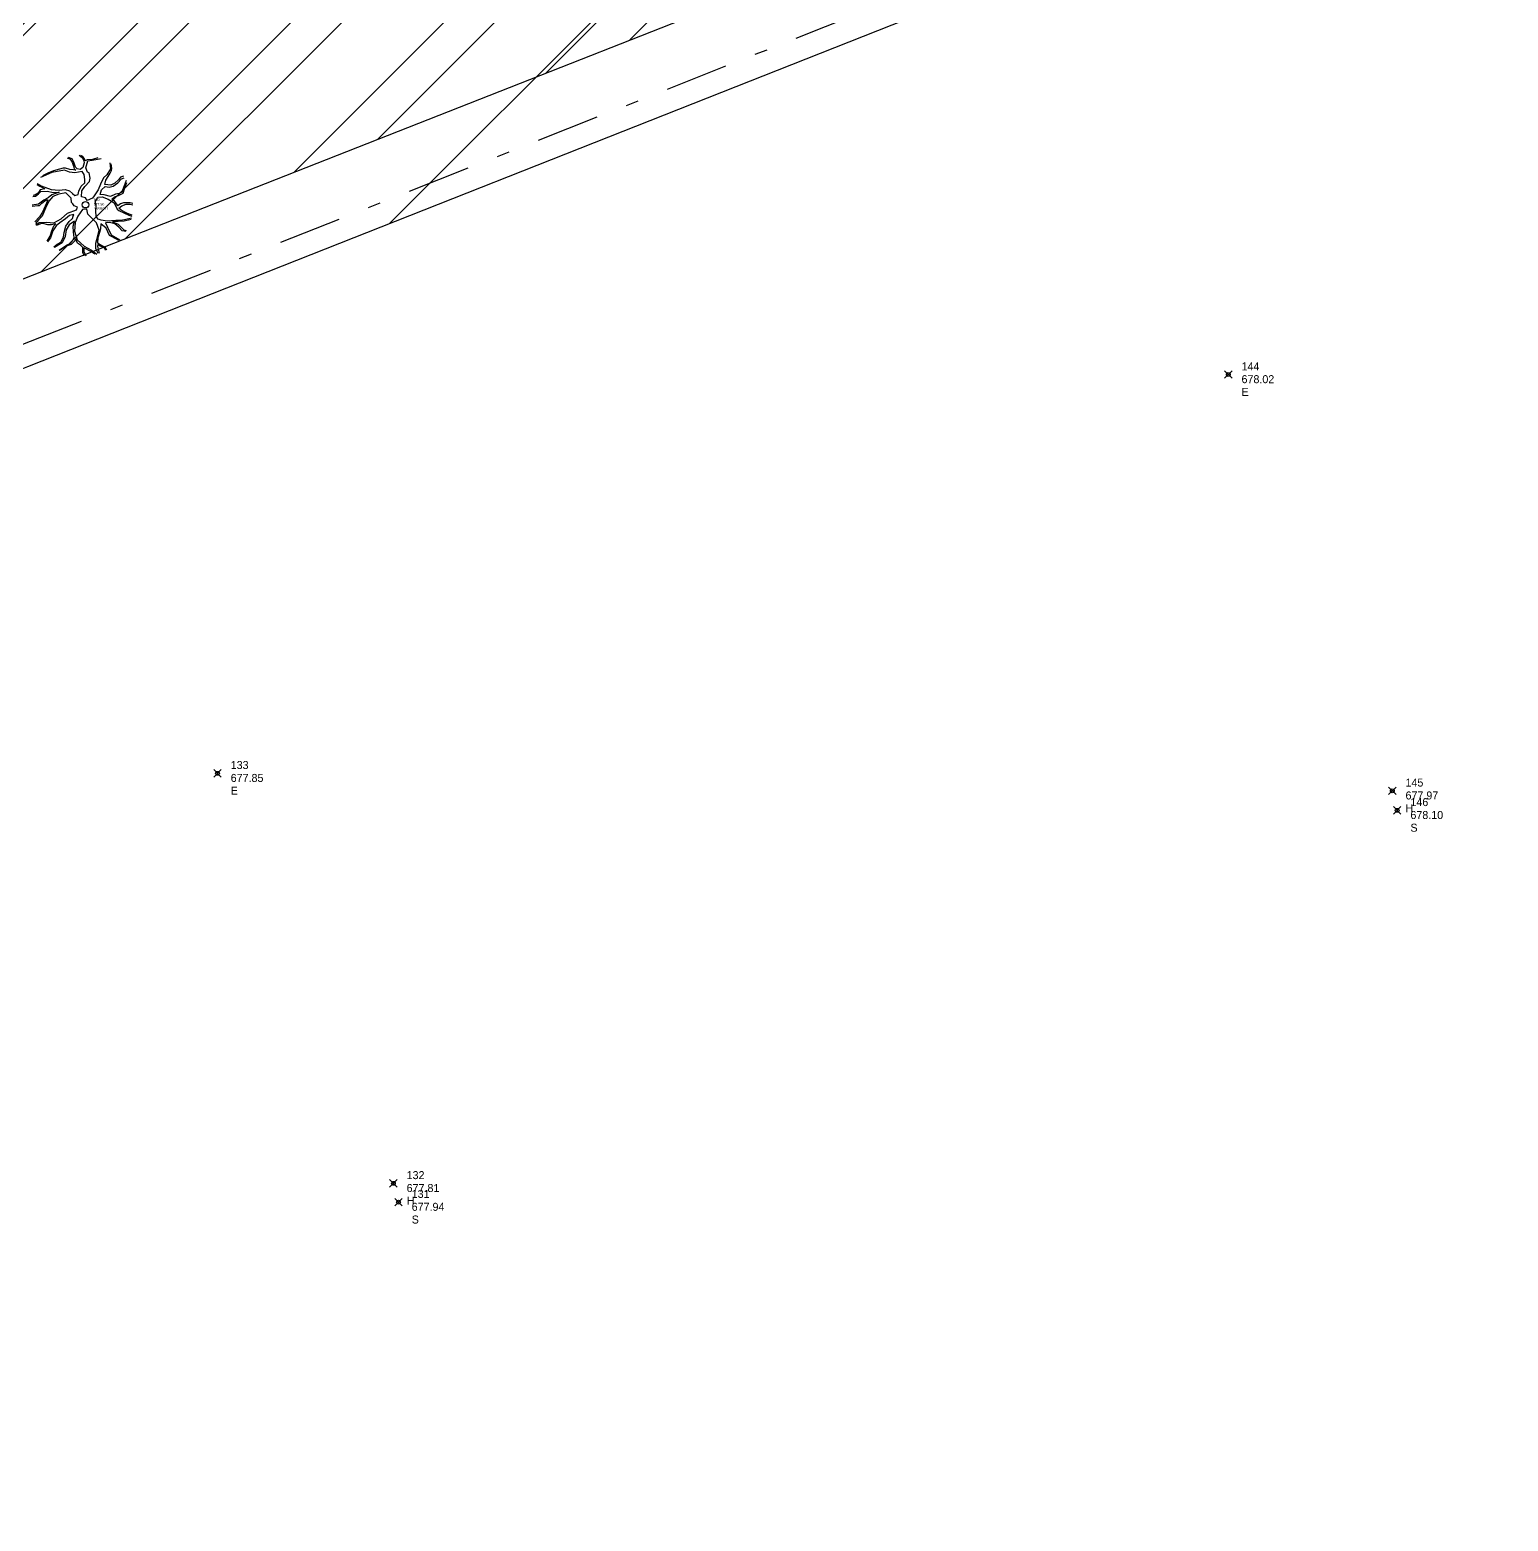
# Model space of a CAD drawing. Extents: x 352140 to 354978, y 6304672 to 6307963.
# Drawn here: x 352608.82 to 352620.55, y 6305451.52 to 6305463.35 of the extents above; entities that cross this region are included whole.
import ezdxf

# ---------------------------------------------------------------- set-up
doc = ezdxf.new("R2010")
doc.units = 0
doc.header["$PDMODE"] = 35
doc.header["$PDSIZE"] = 0.03
doc.linetypes.add('JPG_DASHDOT', pattern=[1, 0.5, -0.25, 0, -0.25])
doc.layers.get('0').update_dxf_attribs({"linetype": 'CONTINUOUS'})
for name, color, linetype in [('0-LEVANTAMIENTO 2020.SEP', 252, 'CONTINUOUS'), ('1-VEREDA', 251, 'CONTINUOUS'), ('2-ACHURADO JARDINERA', 252, 'CONTINUOUS'), ('2-ACHURADO VEREDA', 252, 'CONTINUOUS'), ('TOP-URB-SOLERAS', 2, 'JPG_DASHDOT'), ('V-NODE - 2013', 4, 'CONTINUOUS'), ('V-NODE-TEXT', 1, 'CONTINUOUS'), ('V-NODE-TEXT 2013', 2, 'CONTINUOUS'), ('Z-ARBOL1', 253, 'CONTINUOUS')]:
    doc.layers.add(name, color=color, linetype=linetype)

# ---------------------------------------------------------------- blocks, each defined once
blk = doc.blocks.new('*U226', base_point=(352611.744, 6305454.047))
at = {"layer": 'V-NODE - 2013', "lineweight": -2}
blk.add_point((352611.744, 6305454.047), dxfattribs=at)
at = {"layer": 'V-NODE-TEXT 2013', "linetype": 'ByBlock', "char_height": 0.0635}
for s, insert, attachment_point in [('131', (352611.849, 6305454.08), 7), ('677.94', (352611.849, 6305454.042), 1), ('S', (352611.849, 6305453.941), 1)]:
    blk.add_mtext(s, dxfattribs=dict(at, insert=insert, attachment_point=attachment_point))
blk = doc.blocks.new('*U227', base_point=(352619.668, 6305457.156))
at = {"layer": 'V-NODE - 2013', "lineweight": -2}
blk.add_point((352619.668, 6305457.156), dxfattribs=at)
at = {"layer": 'V-NODE-TEXT 2013', "linetype": 'ByBlock', "char_height": 0.0635}
for s, insert, attachment_point in [('146', (352619.773, 6305457.189), 7), ('678.10', (352619.773, 6305457.151), 1), ('S', (352619.773, 6305457.05), 1)]:
    blk.add_mtext(s, dxfattribs=dict(at, insert=insert, attachment_point=attachment_point))
blk = doc.blocks.new('*U375', base_point=(352611.704, 6305454.196))
at = {"layer": 'V-NODE - 2013', "lineweight": -2}
blk.add_point((352611.704, 6305454.196), dxfattribs=at)
at = {"layer": 'V-NODE-TEXT 2013', "linetype": 'ByBlock', "char_height": 0.0635}
for s, insert, attachment_point in [('132', (352611.809, 6305454.229), 7), ('677.81', (352611.809, 6305454.191), 1), ('H', (352611.809, 6305454.09), 1)]:
    blk.add_mtext(s, dxfattribs=dict(at, insert=insert, attachment_point=attachment_point))
blk = doc.blocks.new('*U376', base_point=(352619.629, 6305457.311))
at = {"layer": 'V-NODE - 2013', "lineweight": -2}
blk.add_point((352619.629, 6305457.311), dxfattribs=at)
at = {"layer": 'V-NODE-TEXT 2013', "linetype": 'ByBlock', "char_height": 0.0635}
for s, insert, attachment_point in [('677.97', (352619.734, 6305457.306), 1), ('145', (352619.734, 6305457.344), 7), ('H', (352619.734, 6305457.205), 1)]:
    blk.add_mtext(s, dxfattribs=dict(at, insert=insert, attachment_point=attachment_point))
blk = doc.blocks.new('*U413', base_point=(352610.308, 6305457.45))
at = {"layer": 'V-NODE - 2013', "lineweight": -2}
blk.add_point((352610.308, 6305457.45), dxfattribs=at)
at = {"layer": 'V-NODE-TEXT 2013', "linetype": 'ByBlock', "char_height": 0.0635}
for s, insert, attachment_point in [('133', (352610.413, 6305457.483), 7), ('677.85', (352610.413, 6305457.445), 1), ('E', (352610.413, 6305457.344), 1)]:
    blk.add_mtext(s, dxfattribs=dict(at, insert=insert, attachment_point=attachment_point))
blk = doc.blocks.new('*U414', base_point=(352618.328, 6305460.614))
at = {"layer": 'V-NODE - 2013', "lineweight": -2}
blk.add_point((352618.328, 6305460.614), dxfattribs=at)
at = {"layer": 'V-NODE-TEXT 2013', "linetype": 'ByBlock', "char_height": 0.0635}
for s, insert, attachment_point in [('678.02', (352618.433, 6305460.609), 1), ('144', (352618.433, 6305460.647), 7), ('E', (352618.433, 6305460.508), 1)]:
    blk.add_mtext(s, dxfattribs=dict(at, insert=insert, attachment_point=attachment_point))
blk = doc.blocks.new('ARBOL1')
at = {"layer": 'Z-ARBOL1', "color": 9, "linetype": 'Continuous', "true_color": 0xbdbdbd}
for p, q in [((-0.596, 1.529), (-0.495, 1.484)), ((-0.437, 1.498), (-0.547, 1.538)), ((-0.495, 1.484), (-0.432, 1.382)), ((-0.384, 1.385), (-0.437, 1.498)), ((-0.203, 1.614), (-0.102, 1.53)), ((-0.088, 1.566), (-0.15, 1.604)), ((-0.102, 1.53), (-0.052, 1.431)), ((-0.024, 1.471), (-0.088, 1.566)), ((-0.013, 1.424), (-0.024, 1.471)), ((0.05, 1.463), (-0.013, 1.424)), ((0.224, 1.475), (0.05, 1.463)), ((0.219, 1.45), (0.512, 1.499)), ((0.405, 1.523), (0.224, 1.475)), ((-1.093, 1.047), (-1.461, 0.882)), ((-1.22, 1.033), (-1.401, 0.945)), ((-1.035, 1.1), (-1.22, 1.033)), ((-0.686, 1.129), (-1.093, 1.047)), ((-0.845, 1.16), (-1.035, 1.1)), ((-0.73, 1.189), (-0.845, 1.16)), ((-0.655, 1.187), (-0.73, 1.189)), ((-0.521, 1.059), (-0.686, 1.129)), ((-0.505, 1.146), (-0.655, 1.187)), ((-0.347, 1.039), (-0.521, 1.059)), ((-0.391, 1.131), (-0.505, 1.146)), ((-0.432, 1.382), (-0.387, 1.258)), ((-0.31, 1.122), (-0.391, 1.131)), ((-0.387, 1.258), (-0.363, 1.17)), ((-0.326, 1.221), (-0.384, 1.385)), ((-0.363, 1.17), (-0.31, 1.122)), ((-0.113, 1.078), (-0.347, 1.039)), ((-0.268, 1.165), (-0.326, 1.221)), ((-0.168, 1.146), (-0.268, 1.165)), ((-0.088, 1.208), (-0.168, 1.146)), ((-0.041, 0.987), (-0.113, 1.078)), ((-0.044, 1.366), (-0.088, 1.208)), ((-0.052, 1.431), (-0.044, 1.366)), ((-0.017, 0.822), (-0.041, 0.987)), ((0.007, 1.202), (0.071, 1.427)), ((0.063, 1.063), (0.007, 1.202)), ((0.119, 1.034), (0.063, 1.063)), ((0.071, 1.427), (0.219, 1.45)), ((0.155, 0.86), (0.119, 1.034)), ((0.691, 0.976), (0.589, 0.873)), ((0.81, 1.164), (0.691, 0.976)), ((0.735, 0.916), (0.797, 1.026)), ((0.786, 1.359), (0.81, 1.164)), ((0.797, 1.026), (0.849, 1.118)), ((0.861, 1.18), (0.834, 1.326)), ((0.849, 1.118), (0.861, 1.18)), ((-1.572, 0.658), (-1.487, 0.603)), ((-1.568, 0.694), (-1.437, 0.613)), ((-1.475, 0.486), (-1.543, 0.383)), ((-1.487, 0.603), (-1.324, 0.521)), ((-1.324, 0.521), (-1.475, 0.486)), ((-1.437, 0.613), (-1.116, 0.494)), ((-1.116, 0.494), (-0.859, 0.477)), ((-0.859, 0.477), (-0.656, 0.496)), ((-0.656, 0.496), (-0.52, 0.457)), ((-0.22, 0.445), (-0.142, 0.603)), ((-0.142, 0.603), (-0.025, 0.709)), ((-0.115, 0.457), (-0.02, 0.592)), ((-0.025, 0.709), (-0.017, 0.822)), ((-0.02, 0.592), (0.134, 0.755)), ((0.134, 0.755), (0.155, 0.86)), ((0.413, 0.49), (0.279, 0.292)), ((0.489, 0.668), (0.413, 0.49)), ((0.589, 0.873), (0.489, 0.668)), ((0.522, 0.483), (0.639, 0.595)), ((0.631, 0.66), (0.665, 0.801)), ((0.827, 0.642), (0.631, 0.66)), ((0.639, 0.595), (0.773, 0.576)), ((0.665, 0.801), (0.735, 0.916)), ((0.773, 0.576), (0.896, 0.61)), ((0.956, 0.707), (0.827, 0.642)), ((0.896, 0.61), (1.047, 0.716)), ((1.071, 0.807), (0.956, 0.707)), ((1.047, 0.716), (1.168, 0.846)), ((1.136, 0.897), (1.071, 0.807)), ((1.238, 0.929), (1.136, 0.897)), ((1.168, 0.846), (1.257, 0.88)), ((1.261, 0.617), (1.206, 0.474)), ((1.228, 0.373), (1.283, 0.549)), ((1.321, 0.785), (1.261, 0.617)), ((1.283, 0.549), (1.344, 0.729)), ((-1.529, 0.022), (-1.734, -0.01)), ((-1.709, 0.267), (-1.63, 0.284)), ((-1.667, 0.304), (-1.694, 0.309)), ((-1.543, 0.383), (-1.667, 0.304)), ((-1.63, 0.284), (-1.527, 0.355)), ((-1.354, 0.149), (-1.529, 0.022)), ((-1.527, 0.355), (-1.451, 0.43)), ((-1.496, -0.023), (-1.414, 0.051)), ((-1.451, 0.43), (-1.235, 0.446)), ((-1.414, 0.051), (-1.276, 0.159)), ((-1.263, 0.048), (-1.394, -0.241)), ((-1.209, 0.223), (-1.354, 0.149)), ((-1.195, 0.118), (-1.299, -0.105)), ((-1.276, 0.159), (-1.229, 0.157)), ((-1.229, 0.157), (-1.263, 0.048)), ((-1.235, 0.446), (-1.046, 0.397)), ((-1.094, 0.323), (-1.209, 0.223)), ((-1.057, 0.265), (-1.195, 0.118)), ((-0.859, 0.406), (-1.094, 0.323)), ((-0.87, 0.345), (-1.057, 0.265)), ((-1.046, 0.397), (-0.859, 0.406)), ((-0.635, 0.389), (-0.87, 0.345)), ((-0.47, 0.211), (-0.635, 0.389)), ((-0.52, 0.457), (-0.426, 0.369)), ((-0.454, 0.079), (-0.47, 0.211)), ((-0.416, 0.027), (-0.454, 0.079)), ((-0.426, 0.369), (-0.35, 0.303)), ((-0.366, -0.034), (-0.416, 0.027)), ((-0.35, 0.303), (-0.241, 0.333)), ((-0.241, 0.333), (-0.22, 0.445)), ((-0.131, 0.261), (-0.115, 0.457)), ((-0.001, 0.224), (-0.131, 0.261)), ((0.051, 0.137), (-0.001, 0.224)), ((0.23, 0.212), (0.051, 0.137)), ((0.279, 0.292), (0.23, 0.212)), ((0.318, 0.099), (0.402, 0.249)), ((0.351, -0.016), (0.318, 0.099)), ((0.402, 0.249), (0.541, 0.261)), ((0.48, 0.337), (0.522, 0.483)), ((0.607, 0.319), (0.48, 0.337)), ((0.541, 0.261), (0.739, 0.185)), ((0.817, 0.266), (0.607, 0.319)), ((0.739, 0.185), (0.928, 0.059)), ((0.976, 0.345), (0.817, 0.266)), ((0.856, 0.182), (0.938, 0.256)), ((0.946, 0.114), (0.856, 0.182)), ((0.928, 0.059), (1.034, -0.141)), ((0.938, 0.256), (1.072, 0.307)), ((1.016, 0.017), (0.946, 0.114)), ((1.089, 0.362), (0.976, 0.345)), ((1.056, -0.029), (1.016, 0.017)), ((1.135, 0.026), (1.056, -0.029)), ((1.072, 0.307), (1.228, 0.373)), ((1.181, 0.414), (1.089, 0.362)), ((1.23, 0.059), (1.135, 0.026)), ((1.206, 0.474), (1.181, 0.414)), ((1.185, -0.035), (1.325, 0.015)), ((1.341, 0.064), (1.23, 0.059)), ((1.325, 0.015), (1.449, 0.018)), ((1.457, 0.061), (1.341, 0.064)), ((1.449, 0.018), (1.535, 0.001)), ((1.542, 0.038), (1.457, 0.061)), ((-1.728, -0.049), (-1.545, -0.026)), ((-1.491, -0.389), (-1.646, -0.558)), ((-1.515, -0.48), (-1.628, -0.61)), ((-1.545, -0.026), (-1.496, -0.023)), ((-1.405, -0.373), (-1.515, -0.48)), ((-1.394, -0.241), (-1.491, -0.389)), ((-1.299, -0.105), (-1.405, -0.373)), ((-1.034, -0.585), (-0.79, -0.459)), ((-0.653, -0.459), (-0.835, -0.585)), ((-0.79, -0.459), (-0.59, -0.273)), ((-0.521, -0.343), (-0.653, -0.459)), ((-0.59, -0.273), (-0.294, -0.162)), ((-0.532, -0.546), (-0.425, -0.451)), ((-0.378, -0.313), (-0.521, -0.343)), ((-0.425, -0.451), (-0.403, -0.372)), ((-0.403, -0.372), (-0.378, -0.313)), ((-0.258, -0.08), (-0.366, -0.034)), ((-0.253, -0.375), (-0.333, -0.578)), ((-0.294, -0.162), (-0.258, -0.08)), ((-0.1, -0.148), (-0.253, -0.375)), ((0.047, -0.138), (-0.1, -0.148)), ((0.075, -0.31), (0.047, -0.138)), ((0.359, -0.588), (0.075, -0.31)), ((0.337, -0.2), (0.351, -0.016)), ((0.343, -0.38), (0.337, -0.2)), ((0.417, -0.465), (0.343, -0.38)), ((0.506, -0.501), (0.417, -0.465)), ((1.034, -0.141), (1.088, -0.183)), ((1.088, -0.112), (1.185, -0.035)), ((1.159, -0.171), (1.088, -0.112)), ((1.088, -0.183), (1.403, -0.332)), ((1.321, -0.259), (1.159, -0.171)), ((1.485, -0.476), (1.261, -0.536)), ((1.497, -0.434), (1.263, -0.491)), ((1.414, -0.309), (1.321, -0.259)), ((1.403, -0.332), (1.511, -0.373)), ((1.519, -0.335), (1.414, -0.309)), ((-1.613, -0.648), (-1.505, -0.572)), ((-1.466, -0.618), (-1.593, -0.671)), ((-1.505, -0.572), (-1.27, -0.566)), ((-1.389, -0.613), (-1.466, -0.618)), ((-1.225, -0.651), (-1.389, -0.613)), ((-1.27, -0.566), (-1.034, -0.585)), ((-1.102, -0.655), (-1.225, -0.651)), ((-1.152, -1.024), (-1.097, -0.842)), ((-1.062, -0.842), (-1.135, -1.078)), ((-0.966, -0.624), (-1.102, -0.655)), ((-1.097, -0.842), (-1.025, -0.683)), ((-0.95, -0.684), (-1.062, -0.842)), ((-1.025, -0.683), (-0.966, -0.624)), ((-0.835, -0.585), (-0.95, -0.684)), ((-0.719, -1.055), (-0.697, -0.906)), ((-0.697, -0.906), (-0.644, -0.698)), ((-0.632, -0.815), (-0.66, -1.034)), ((-0.644, -0.698), (-0.532, -0.546)), ((-0.526, -0.656), (-0.632, -0.815)), ((-0.357, -0.528), (-0.526, -0.656)), ((-0.397, -0.7), (-0.357, -0.528)), ((-0.393, -0.893), (-0.397, -0.7)), ((-0.369, -1.058), (-0.393, -0.893)), ((-0.333, -0.578), (-0.353, -0.862)), ((-0.353, -0.862), (-0.268, -1.141)), ((0.444, -0.822), (0.359, -0.588)), ((0.396, -1.005), (0.444, -0.822)), ((0.463, -0.871), (0.403, -1.077)), ((0.483, -0.766), (0.463, -0.871)), ((0.503, -0.622), (0.483, -0.766)), ((0.676, -0.758), (0.503, -0.622)), ((0.699, -0.531), (0.506, -0.501)), ((0.779, -0.579), (0.654, -0.587)), ((0.654, -0.587), (0.71, -0.726)), ((0.782, -0.996), (0.676, -0.758)), ((0.99, -0.516), (0.699, -0.531)), ((0.71, -0.726), (0.833, -0.98)), ((0.957, -0.619), (0.779, -0.579)), ((1.261, -0.536), (0.879, -0.559)), ((0.879, -0.559), (1.057, -0.632)), ((1.081, -0.726), (0.957, -0.619)), ((1.135, -0.512), (0.99, -0.516)), ((1.057, -0.632), (1.242, -0.814)), ((1.189, -0.843), (1.081, -0.726)), ((1.263, -0.491), (1.135, -0.512)), ((1.313, -0.873), (1.189, -0.843)), ((1.242, -0.814), (1.327, -0.837)), ((-1.251, -1.184), (-1.152, -1.024)), ((-1.135, -1.078), (-1.235, -1.206)), ((-1.032, -1.367), (-0.919, -1.279)), ((-0.761, -1.239), (-1.009, -1.391)), ((-0.919, -1.279), (-0.805, -1.218)), ((-0.86, -1.47), (-0.749, -1.395)), ((-0.624, -1.349), (-0.842, -1.486)), ((-0.805, -1.218), (-0.719, -1.055)), ((-0.66, -1.034), (-0.761, -1.239)), ((-0.749, -1.395), (-0.601, -1.302)), ((-0.469, -1.295), (-0.624, -1.349)), ((-0.601, -1.302), (-0.496, -1.258)), ((-0.496, -1.258), (-0.419, -1.176)), ((-0.351, -1.177), (-0.469, -1.295)), ((-0.419, -1.176), (-0.369, -1.058)), ((-0.323, -1.105), (-0.351, -1.177)), ((-0.261, -1.245), (-0.323, -1.105)), ((-0.268, -1.141), (-0.047, -1.35)), ((-0.158, -1.316), (-0.261, -1.245)), ((-0.089, -1.387), (-0.158, -1.316)), ((-0.083, -1.426), (-0.089, -1.387)), ((-0.082, -1.567), (-0.083, -1.426)), ((-0.05, -1.4), (-0.058, -1.514)), ((0.199, -1.531), (-0.05, -1.4)), ((-0.047, -1.35), (0.19, -1.472)), ((0.337, -1.244), (0.396, -1.005)), ((0.338, -1.417), (0.337, -1.244)), ((0.416, -1.588), (0.338, -1.417)), ((0.403, -1.077), (0.385, -1.24)), ((0.385, -1.24), (0.535, -1.32)), ((0.404, -1.289), (0.385, -1.349)), ((0.385, -1.349), (0.402, -1.404)), ((0.402, -1.404), (0.439, -1.571)), ((0.476, -1.341), (0.404, -1.289)), ((0.605, -1.385), (0.476, -1.341)), ((0.535, -1.32), (0.629, -1.364)), ((0.662, -1.479), (0.605, -1.385)), ((0.629, -1.364), (0.686, -1.464)), ((0.863, -1.037), (0.782, -0.996)), ((0.833, -0.98), (1.118, -1.143)), ((1.08, -1.161), (0.863, -1.037)), ((-0.031, -1.66), (-0.082, -1.567)), ((-0.058, -1.514), (0.016, -1.663)), ((0.19, -1.472), (0.368, -1.603)), ((0.301, -1.608), (0.199, -1.531))]:
    blk.add_line(p, q, dxfattribs=at)
at = {"layer": 'Z-ARBOL1', "color": 9, "true_color": 0xbdbdbd}
blk.add_circle((0, 0), 0.104, dxfattribs=at)
blk = doc.blocks.new('*U732', base_point=(352609.261, 6305461.961))
at = {"layer": 'Z-ARBOL1', "linetype": 'ByBlock', "lineweight": -2, "xscale": 0.244140002980629, "yscale": 0.244140002980629, "zscale": 0.244140002980629}
blk.add_blockref('ARBOL1', (352609.261, 6305461.961), dxfattribs=at)
at = {"layer": 'V-NODE-TEXT', "linetype": 'ByBlock', "char_height": 0.02}
for s, insert, attachment_point in [('910', (352609.326, 6305462.001), 4), ('677.96', (352609.326, 6305461.976), 1), ('°ARBOL1', (352609.326, 6305461.931), 4)]:
    blk.add_mtext(s, dxfattribs=dict(at, insert=insert, attachment_point=attachment_point))

msp = doc.modelspace()

# ---------------------------------------------------------------- hatches: boundary and pattern name
at = {"layer": '0-LEVANTAMIENTO 2020.SEP'}
h = msp.add_hatch(dxfattribs=at)
h.set_pattern_fill('ANSI31', color=252)
h.paths.add_polyline_path([(352458.213, 6305401.216), (352452.503, 6305398.982), (352452.816, 6305399.28), (352452.609, 6305399.636), (352451.638, 6305400.227), (352457.678, 6305402.577), (352457.689, 6305402.79), (352457.683, 6305402.996), (352454.252, 6305411.685), (352450.931, 6305420.069), (352447.151, 6305429.404), (352442.008, 6305442.347), (352436.835, 6305455.304), (352430.757, 6305470.685), (352440.792, 6305475.07), (352451.682, 6305479.894), (352465.771, 6305486.18), (352480.216, 6305492.535), (352496.407, 6305499.712), (352513.657, 6305507.299), (352529.161, 6305514.161), (352541.959, 6305519.8), (352561.927, 6305528.675), (352571.449, 6305540.268), (352583.647, 6305555.178), (352598.213, 6305545.789), (352605.453, 6305541.805), (352602.222, 6305538.721), (352606.073, 6305535.813), (352608.645, 6305532.42), (352608.792, 6305532.234), (352608.857, 6305528.43), (352613.727, 6305525.092), (352613.927, 6305524.926), (352609.716, 6305517.616), (352604.317, 6305502.974), (352607.353, 6305483.644), (352606.958, 6305479.393), (352608.039, 6305476.818), (352609.065, 6305474.225), (352617.537, 6305468.424), (352618.346, 6305465.146), (352618.854, 6305464.849), (352618.951, 6305464.69), (352608.801, 6305460.676), (352599.579, 6305457.023), (352587.598, 6305452.326), (352574.209, 6305447), (352559.984, 6305441.387), (352541.368, 6305434.036), (352532.693, 6305430.631), (352523.045, 6305426.8), (352512.509, 6305422.629), (352503.01, 6305418.889), (352490.722, 6305414.053), (352481.682, 6305410.475), (352476.439, 6305408.401), (352468.05, 6305405.104)])
at = {"layer": '2-ACHURADO JARDINERA'}
h = msp.add_hatch(dxfattribs=at)
h.set_pattern_fill('CROSS', color=256, scale=0.25)
h.paths.add_polyline_path([(352807.58, 6305421.813), (352857.313, 6305432.478), (352902.068, 6305442.569), (352944.352, 6305451.754), (352994.7, 6305463.164), (353046.903, 6305475.514), (353092.39, 6305485.729), (353145.758, 6305497.876), (353144.258, 6305503.395), (353100.244, 6305493.41), (353059.279, 6305483.986), (353001.811, 6305470.928), (352950.675, 6305459.264), (352912.85, 6305450.546), (352850.724, 6305436.562), (352806.099, 6305426.903), (352769.806, 6305419.924), (352732.226, 6305412.88), (352692.279, 6305405.033), (352665.568, 6305399.969), (352618.739, 6305391.031, 0.354627), (352616.291, 6305386.209), (352665.262, 6305394.306), (352713.933, 6305403.621), (352757.54, 6305411.682)])
at = {"layer": '2-ACHURADO VEREDA'}
h = msp.add_hatch(dxfattribs=at)
h.set_pattern_fill('ANSI32', color=256, scale=0.09)
h.paths.add_polyline_path([(352778.513, 6305530.641), (352778.682, 6305530.165, 0.30076), (352781.877, 6305535.88), (352781.417, 6305539.545), (352780.967, 6305539.483), (352779.696, 6305548.344), (352778.207, 6305548.171), (352779.429, 6305539.404), (352778.4, 6305538.745), (352779.051, 6305534.166), (352777.12, 6305533.349), (352776.949, 6305533.635), (352767.175, 6305529.661), (352757.695, 6305525.376), (352748.002, 6305520.893), (352737.888, 6305516.144), (352730.032, 6305512.591), (352725.232, 6305511.131), (352711.741, 6305505.751), (352701.822, 6305501.812), (352688.808, 6305496.674), (352675.378, 6305491.326), (352662.77, 6305486.309), (352650.76, 6305481.531), (352641.08, 6305477.675), (352632.611, 6305474.335), (352623.668, 6305470.801), (352617.537, 6305468.424), (352605.764, 6305463.41), (352608.355, 6305461.211), (352618.346, 6305465.146), (352624.871, 6305467.668), (352633.825, 6305471.211), (352642.415, 6305474.593), (352652.307, 6305478.512), (352664.168, 6305483.169), (352676.565, 6305488.051), (352690.331, 6305493.466), (352703.095, 6305498.55), (352713.345, 6305502.582), (352726.41, 6305507.725), (352731.324, 6305509.731), (352740.236, 6305513.341), (352747.826, 6305516.788), (352758.93, 6305522.123), (352768.406, 6305526.356)])

# ---------------------------------------------------------------- linework, layer by layer
at = {"layer": '0-LEVANTAMIENTO 2020.SEP', "flags": 128}
msp.add_lwpolyline([(352583.647, 6305555.178), (352598.213, 6305545.789), (352605.453, 6305541.805), (352602.222, 6305538.721), (352606.073, 6305535.813), (352608.645, 6305532.42), (352608.792, 6305532.234), (352608.857, 6305528.43), (352613.727, 6305525.092), (352613.927, 6305524.926), (352609.716, 6305517.616), (352604.317, 6305502.974), (352607.353, 6305483.644), (352606.958, 6305479.393), (352608.039, 6305476.818), (352609.065, 6305474.225), (352617.537, 6305468.424), (352618.346, 6305465.146), (352618.854, 6305464.849), (352618.951, 6305464.69), (352608.801, 6305460.676), (352599.579, 6305457.023), (352587.598, 6305452.326)], dxfattribs=at)
at = {"layer": '1-VEREDA', "flags": 128}
msp.add_lwpolyline([(352650.76, 6305481.531), (352641.08, 6305477.675), (352632.611, 6305474.335), (352623.668, 6305470.801), (352617.537, 6305468.424), (352605.764, 6305463.41), (352608.355, 6305461.211), (352618.346, 6305465.146), (352624.871, 6305467.668), (352633.825, 6305471.211), (352642.415, 6305474.593), (352652.307, 6305478.512)], dxfattribs=at)
at = {"layer": 'TOP-URB-SOLERAS'}
msp.add_line((352608.764, 6305460.854), (352618.854, 6305464.849), dxfattribs=at)

# ---------------------------------------------------------------- block references
for name, p in [('*U414', (352618.328, 6305460.614)), ('*U413', (352610.308, 6305457.45)), ('*U376', (352619.629, 6305457.311)), ('*U227', (352619.668, 6305457.156)), ('*U375', (352611.704, 6305454.196)), ('*U226', (352611.744, 6305454.047))]:
    msp.add_blockref(name, p)
at = {"layer": 'Z-ARBOL1'}
msp.add_blockref('*U732', (352609.261, 6305461.961), dxfattribs=at)

doc.saveas('drawing.dxf')
